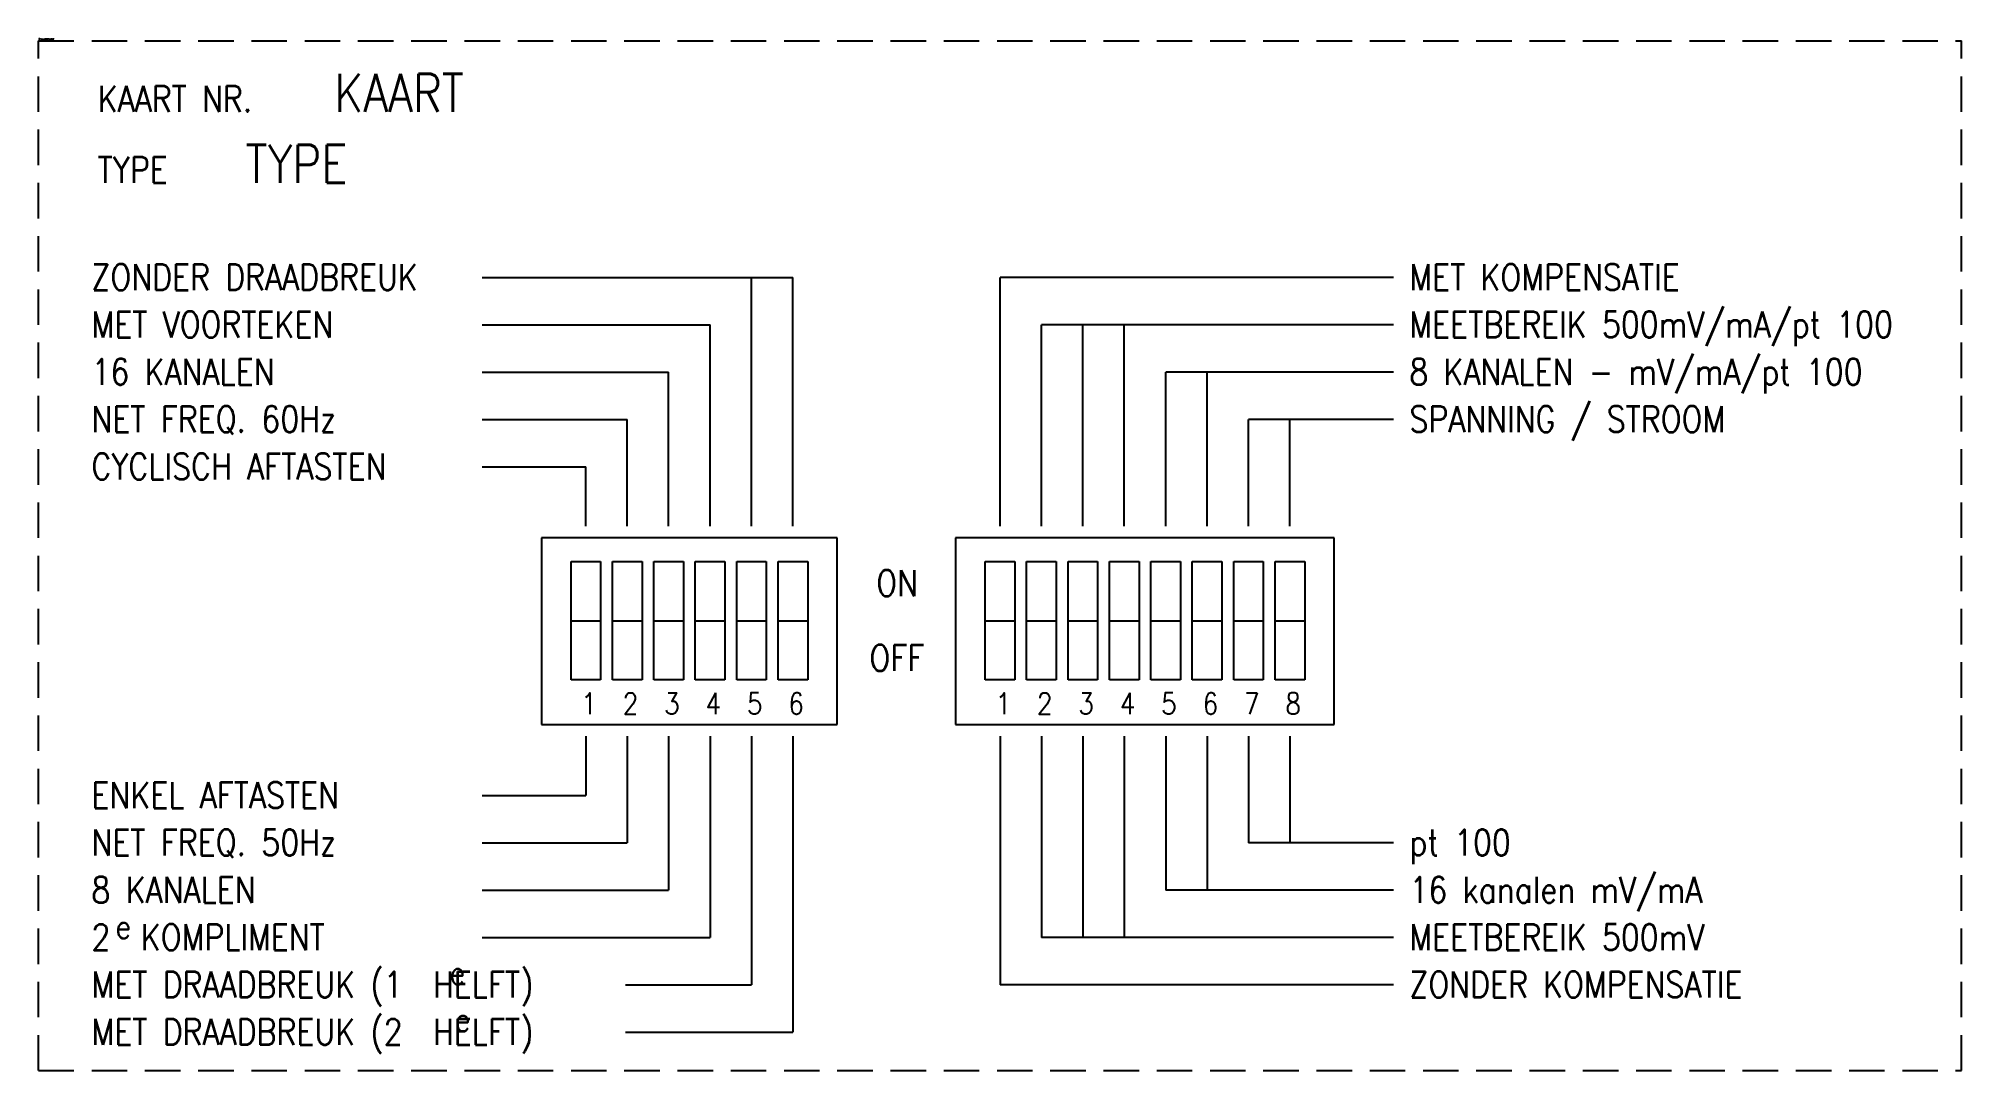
# Model space of a CAD drawing. Extents: x 130 to 292, y 48 to 135.
import ezdxf

# ---------------------------------------------------------------- set-up
doc = ezdxf.new("R2010")
doc.units = 0
doc.header["$LTSCALE"] = 6
doc.header["$MEASUREMENT"] = 0
doc.linetypes.add('DASHED', pattern=[0.75, 0.5, -0.25])
doc.layers.get('0').update_dxf_attribs({"linetype": 'CONTINUOUS'})
for name, color, linetype in [('1', 8, 'CONTINUOUS'), ('3', 30, 'CONTINUOUS'), ('30', 8, 'CONTINUOUS'), ('31', 8, 'CONTINUOUS'), ('9', 8, 'DASHED')]:
    doc.layers.add(name, color=color, linetype=linetype)
doc.styles.get("Standard").update_dxf_attribs({"font": 'simplex', "width": 0.85})

msp = doc.modelspace()

# ---------------------------------------------------------------- linework, layer by layer
at = {"layer": '1'}
for p, q in [((167.5, 115), (193.75, 115)), ((190.25, 94), (190.25, 115)), ((193.75, 94), (193.75, 115)), ((211.25, 94), (211.25, 115)), ((244.5, 115), (211.25, 115)), ((167.5, 111), (186.75, 111)), ((186.75, 94), (186.75, 111)), ((214.75, 94), (214.75, 111)), ((244.5, 111), (214.75, 111)), ((218.25, 94), (218.25, 111)), ((221.75, 94), (221.75, 111)), ((167.5, 107), (183.25, 107)), ((183.25, 94), (183.25, 107)), ((225.25, 94), (225.25, 107)), ((244.5, 107), (225.25, 107)), ((228.75, 94), (228.75, 107)), ((167.5, 103), (179.75, 103)), ((179.75, 94), (179.75, 103)), ((232.25, 94), (232.25, 103)), ((244.5, 103), (232.25, 103)), ((235.75, 94), (235.75, 103)), ((167.5, 99), (176.25, 99)), ((176.25, 94), (176.25, 99)), ((175, 81), (175, 91)), ((175, 91), (177.5, 91)), ((177.5, 91), (177.5, 81)), ((178.5, 81), (178.5, 91)), ((178.5, 91), (181, 91)), ((181, 91), (181, 81)), ((182, 81), (182, 91)), ((182, 91), (184.5, 91)), ((184.5, 91), (184.5, 81)), ((185.5, 81), (185.5, 91)), ((185.5, 91), (188, 91)), ((188, 91), (188, 81)), ((189, 91), (191.5, 91)), ((189, 81), (189, 91)), ((191.5, 91), (191.5, 81)), ((192.5, 81), (192.5, 91)), ((192.5, 91), (195, 91)), ((195, 91), (195, 81)), ((210, 81), (210, 91)), ((210, 91), (212.5, 91)), ((212.5, 91), (212.5, 81)), ((213.5, 81), (213.5, 91)), ((213.5, 91), (216, 91)), ((216, 91), (216, 81)), ((217, 81), (217, 91)), ((217, 91), (219.5, 91)), ((219.5, 91), (219.5, 81)), ((220.5, 91), (223, 91)), ((220.5, 81), (220.5, 91)), ((223, 91), (223, 81)), ((224, 81), (224, 91)), ((224, 91), (226.5, 91)), ((226.5, 91), (226.5, 81)), ((227.5, 81), (227.5, 91)), ((227.5, 91), (230, 91)), ((230, 91), (230, 81)), ((231, 81), (231, 91)), ((231, 91), (233.5, 91)), ((233.5, 91), (233.5, 81)), ((234.5, 81), (234.5, 91)), ((234.5, 91), (237, 91)), ((237, 91), (237, 81)), ((175, 86), (177.5, 86)), ((178.5, 86), (181, 86)), ((182, 86), (184.5, 86)), ((185.5, 86), (188, 86)), ((189, 86), (191.5, 86)), ((192.5, 86), (195, 86)), ((210, 86), (212.5, 86)), ((213.5, 86), (216, 86)), ((217, 86), (219.5, 86)), ((220.5, 86), (223, 86)), ((224, 86), (226.5, 86)), ((227.5, 86), (230, 86)), ((231, 86), (233.5, 86)), ((234.5, 86), (237, 86)), ((177.5, 81), (175, 81)), ((181, 81), (178.5, 81)), ((184.5, 81), (182, 81)), ((188, 81), (185.5, 81)), ((191.5, 81), (189, 81)), ((195, 81), (192.5, 81)), ((212.5, 81), (210, 81)), ((216, 81), (213.5, 81)), ((219.5, 81), (217, 81)), ((223, 81), (220.5, 81)), ((226.5, 81), (224, 81)), ((230, 81), (227.5, 81)), ((233.5, 81), (231, 81)), ((237, 81), (234.5, 81)), ((176.25, 76.24), (176.25, 71.24)), ((179.75, 76.24), (179.75, 67.24)), ((183.25, 76.24), (183.25, 63.24)), ((186.75, 76.24), (186.75, 59.24)), ((190.25, 76.24), (190.25, 55.24)), ((193.75, 76.24), (193.75, 51.24)), ((211.25, 76.24), (211.25, 55.24)), ((214.75, 76.24), (214.75, 59.24)), ((218.25, 76.24), (218.25, 59.24)), ((221.75, 76.24), (221.75, 59.24)), ((225.25, 76.24), (225.25, 63.24)), ((228.75, 76.24), (228.75, 63.24)), ((232.25, 76.24), (232.25, 67.24)), ((235.75, 76.24), (235.75, 67.24)), ((167.5, 71.24), (176.25, 71.24)), ((167.5, 67.24), (179.75, 67.24)), ((244.5, 67.24), (232.25, 67.24)), ((167.5, 63.24), (183.25, 63.24)), ((244.5, 63.24), (225.25, 63.24)), ((167.5, 59.24), (186.75, 59.24)), ((244.5, 59.24), (214.75, 59.24)), ((179.6, 55.24), (190.25, 55.24)), ((244.5, 55.24), (211.25, 55.24)), ((179.6, 51.24), (193.75, 51.24))]:
    msp.add_line(p, q, dxfattribs=at)
at = {"layer": '3'}
for p, q in [((197.5, 93), (172.5, 93)), ((172.5, 93), (172.5, 77.24)), ((197.5, 77.24), (197.5, 93)), ((239.5, 93), (207.5, 93)), ((207.5, 93), (207.5, 77.24)), ((239.5, 77.24), (239.5, 93)), ((172.5, 77.24), (197.5, 77.24)), ((207.5, 77.24), (239.5, 77.24))]:
    msp.add_line(p, q, dxfattribs=at)
at = {"layer": '9'}
for p, q in [((130, 135), (292.5, 135)), ((130, 48), (130, 135)), ((292.5, 48), (292.5, 135)), ((130, 48), (292.5, 48))]:
    msp.add_line(p, q, dxfattribs=at)

# ---------------------------------------------------------------- texts
at = {"flags": 1}
msp.add_attdef('SYMBTYPE', (130, 135), 'PL', height=0.2, dxfattribs=at)
at = {"layer": '1', "width": 0.85}
for s, height, p in [('ON', 2.2, (200.79, 88.09)), ('OFF', 2.2, (200.22, 81.76)), ('1', 1.8, (175.87, 78.1)), ('2', 1.8, (179.37, 78.1)), ('3', 1.8, (182.87, 78.1)), ('4', 1.8, (186.37, 78.1)), ('5', 1.8, (189.87, 78.1)), ('6', 1.8, (193.37, 78.1)), ('1', 1.8, (210.87, 78.1)), ('2', 1.8, (214.37, 78.1)), ('3', 1.8, (217.87, 78.1)), ('4', 1.8, (221.37, 78.1)), ('5', 1.8, (224.87, 78.1)), ('6', 1.8, (228.37, 78.1)), ('7', 1.8, (231.87, 78.1)), ('8', 1.8, (235.37, 78.1)), ('e', 2, (136.51, 59.15)), ('e', 2, (164.74, 55.25)), ('e', 2, (165.18, 51.3))]:
    msp.add_text(s, height=height, dxfattribs=at).set_placement(p)
at = {"layer": '30', "width": 0.85}
for s, p in [('KAART NR.', (135, 129)), ('TYPE', (135, 123)), ('ZONDER DRAADBREUK', (134.48, 113.94)), ('MET KOMPENSATIE', (245.84, 113.94)), ('MET VOORTEKEN', (134.48, 109.94)), ('MEETBEREIK 500mV/mA/pt 100', (245.84, 109.94)), ('16 KANALEN', (134.48, 105.94)), ('8 KANALEN - mV/mA/pt 100', (245.84, 105.94)), ('NET FREQ. 60Hz', (134.48, 101.94)), ('SPANNING / STROOM', (245.84, 101.94)), ('CYCLISCH AFTASTEN', (134.48, 97.94)), ('ENKEL AFTASTEN', (134.48, 70.17)), ('NET FREQ. 50Hz', (134.48, 66.17)), ('pt 100', (245.84, 66.17)), ('8 KANALEN', (134.48, 62.17)), ('16 kanalen mV/mA', (245.84, 62.17)), ('2  KOMPLIMENT', (134.48, 58.17)), ('MEETBEREIK 500mV', (245.84, 58.17)), ('MET DRAADBREUK (1  HELFT)', (134.48, 54.17)), ('ZONDER KOMPENSATIE', (245.84, 54.17)), ('MET DRAADBREUK (2  HELFT)', (134.48, 50.17))]:
    msp.add_text(s, height=2.2, dxfattribs=at).set_placement(p)
at = {"layer": '31', "width": 0.85}
for tag, p in [('KAART', (155, 129)), ('TYPE', (147.5, 123))]:
    msp.add_attdef(tag, p, '', height=3.2, dxfattribs=at)

doc.saveas('drawing.dxf')
